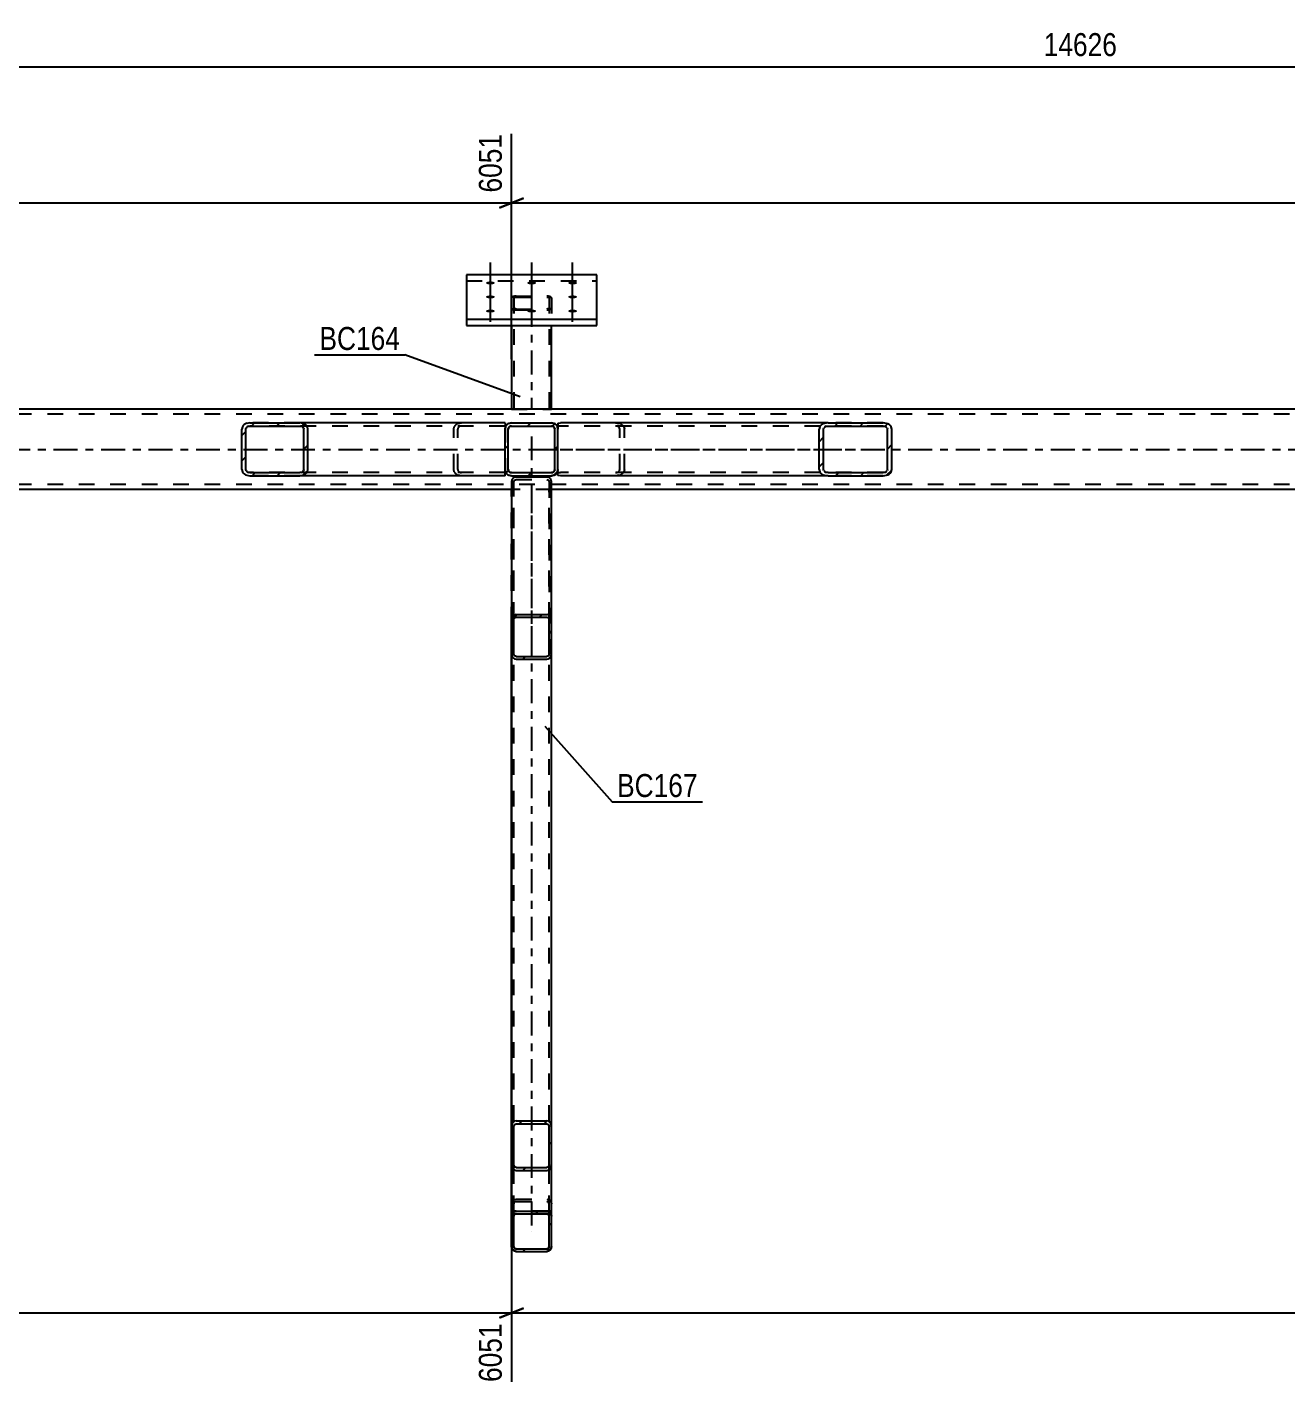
# Model space of a CAD drawing. Header units: millimetres. Extents: x -118 to 1071, y -539 to 302.
# Drawn here: x 174.2 to 331.2, y -389.5 to -219.9 of the extents above; entities that cross this region are included whole.
import ezdxf

# ---------------------------------------------------------------- set-up
doc = ezdxf.new("R2010")
doc.units = ezdxf.units.MM
doc.linetypes.add('DXK_LINE_DOT2', pattern=[3.9198, 1.9599, -1.9599])
doc.linetypes.add('DXK_LINE_DOT3', pattern=[5.9187, 2.979, -0.9799, 0.9799, -0.9799])
doc.styles.add('Arial Narrow', font='ARIALN.TTF', dxfattribs={"height": 0.2})

# ---------------------------------------------------------------- blocks, each defined once
blk = doc.blocks.new('Bolt-761550375-6891 - 6870')
at = {"linetype": 'Continuous'}
for points in [[(231.89, -252.02), (231.77, -252.02), (231.66, -252.01), (231.56, -251.99), (231.48, -251.96), (231.41, -251.93), (231.36, -251.89), (231.34, -251.85), (231.34, -251.81), (231.36, -251.78), (231.41, -251.74), (231.48, -251.71), (231.56, -251.68), (231.66, -251.66), (231.77, -251.65), (231.89, -251.65), (232, -251.65), (232.11, -251.66), (232.21, -251.68), (232.3, -251.71), (232.36, -251.74), (232.41, -251.78), (232.43, -251.81), (232.43, -251.85), (232.41, -251.89), (232.36, -251.93), (232.3, -251.96), (232.21, -251.99), (232.11, -252.01), (232, -252.02)], [(237.04, -252.02), (236.92, -252.02), (236.81, -252.01), (236.71, -251.99), (236.63, -251.96), (236.56, -251.93), (236.51, -251.89), (236.49, -251.85), (236.49, -251.81), (236.51, -251.78), (236.56, -251.74), (236.63, -251.71), (236.71, -251.68), (236.81, -251.66), (236.92, -251.65), (237.04, -251.65), (237.15, -251.65), (237.26, -251.66), (237.36, -251.68), (237.45, -251.71), (237.51, -251.74), (237.56, -251.78), (237.58, -251.81), (237.58, -251.85), (237.56, -251.89), (237.51, -251.93), (237.45, -251.96), (237.36, -251.99), (237.26, -252.01), (237.15, -252.02)], [(242.14, -252.02), (242.02, -252.02), (241.91, -252.01), (241.81, -251.99), (241.73, -251.96), (241.66, -251.93), (241.61, -251.89), (241.59, -251.85), (241.59, -251.81), (241.61, -251.78), (241.66, -251.74), (241.73, -251.71), (241.81, -251.68), (241.91, -251.66), (242.02, -251.65), (242.14, -251.65), (242.25, -251.65), (242.36, -251.66), (242.46, -251.68), (242.55, -251.71), (242.61, -251.74), (242.66, -251.78), (242.68, -251.81), (242.68, -251.85), (242.66, -251.89), (242.61, -251.93), (242.55, -251.96), (242.46, -251.99), (242.36, -252.01), (242.25, -252.02)], [(231.89, -253.77), (231.77, -253.76), (231.66, -253.75), (231.56, -253.73), (231.48, -253.7), (231.41, -253.67), (231.36, -253.64), (231.34, -253.6), (231.34, -253.56), (231.36, -253.52), (231.41, -253.48), (231.48, -253.45), (231.56, -253.43), (231.66, -253.41), (231.77, -253.39), (231.89, -253.39), (232, -253.39), (232.11, -253.41), (232.21, -253.43), (232.3, -253.45), (232.36, -253.48), (232.41, -253.52), (232.43, -253.56), (232.43, -253.6), (232.41, -253.64), (232.36, -253.67), (232.3, -253.7), (232.21, -253.73), (232.11, -253.75), (232, -253.76)], [(242.14, -253.77), (242.02, -253.76), (241.91, -253.75), (241.81, -253.73), (241.73, -253.7), (241.66, -253.67), (241.61, -253.64), (241.59, -253.6), (241.59, -253.56), (241.61, -253.52), (241.66, -253.48), (241.73, -253.45), (241.81, -253.43), (241.91, -253.41), (242.02, -253.39), (242.14, -253.39), (242.25, -253.39), (242.36, -253.41), (242.46, -253.43), (242.55, -253.45), (242.61, -253.48), (242.66, -253.52), (242.68, -253.56), (242.68, -253.6), (242.66, -253.64), (242.61, -253.67), (242.55, -253.7), (242.46, -253.73), (242.36, -253.75), (242.25, -253.76)], [(231.89, -255.53), (231.77, -255.52), (231.66, -255.51), (231.56, -255.49), (231.48, -255.47), (231.41, -255.43), (231.36, -255.4), (231.34, -255.36), (231.34, -255.32), (231.36, -255.28), (231.41, -255.25), (231.48, -255.21), (231.56, -255.19), (231.66, -255.17), (231.77, -255.16), (231.89, -255.15), (232, -255.16), (232.11, -255.17), (232.21, -255.19), (232.3, -255.21), (232.36, -255.25), (232.41, -255.28), (232.43, -255.32), (232.43, -255.36), (232.41, -255.4), (232.36, -255.43), (232.3, -255.47), (232.21, -255.49), (232.11, -255.51), (232, -255.52)], [(237.04, -255.53), (236.92, -255.52), (236.81, -255.51), (236.71, -255.49), (236.63, -255.47), (236.56, -255.43), (236.51, -255.4), (236.49, -255.36), (236.49, -255.32), (236.51, -255.28), (236.56, -255.25), (236.63, -255.21), (236.71, -255.19), (236.81, -255.17), (236.92, -255.16), (237.04, -255.15), (237.15, -255.16), (237.26, -255.17), (237.36, -255.19), (237.45, -255.21), (237.51, -255.25), (237.56, -255.28), (237.58, -255.32), (237.58, -255.36), (237.56, -255.4), (237.51, -255.43), (237.45, -255.47), (237.36, -255.49), (237.26, -255.51), (237.15, -255.52)], [(242.14, -255.53), (242.02, -255.52), (241.91, -255.51), (241.81, -255.49), (241.73, -255.47), (241.66, -255.43), (241.61, -255.4), (241.59, -255.36), (241.59, -255.32), (241.61, -255.28), (241.66, -255.25), (241.73, -255.21), (241.81, -255.19), (241.91, -255.17), (242.02, -255.16), (242.14, -255.15), (242.25, -255.16), (242.36, -255.17), (242.46, -255.19), (242.55, -255.21), (242.61, -255.25), (242.66, -255.28), (242.68, -255.32), (242.68, -255.36), (242.66, -255.4), (242.61, -255.43), (242.55, -255.47), (242.46, -255.49), (242.36, -255.51), (242.25, -255.52)]]:
    blk.add_hatch(color=1, dxfattribs=at).paths.add_polyline_path(points)
at = {"color": 1, "linetype": 'Continuous'}
for p, q in [((231.89, -253.2), (231.89, -249.3)), ((237.04, -253.2), (237.04, -249.3)), ((242.14, -253.2), (242.14, -249.3)), ((231.89, -254.94), (231.89, -251.04)), ((242.14, -254.94), (242.14, -251.04)), ((231.89, -256.7), (231.89, -252.8)), ((237.04, -256.7), (237.04, -252.8)), ((242.14, -256.7), (242.14, -252.8))]:
    blk.add_line(p, q, dxfattribs=at)
blk = doc.blocks.new('Part-761550375-7028 - 6870')
at = {"color": 7, "linetype": 'DXK_LINE_DOT2'}
for p, q in [((234.56, -253.61), (234.51, -253.69)), ((234.51, -253.69), (234.51, -257.12)), ((234.69, -253.54), (234.56, -253.61)), ((234.88, -253.5), (234.69, -253.54)), ((234.81, -253.69), (234.83, -253.65)), ((234.81, -253.69), (234.81, -267.58)), ((234.83, -253.65), (234.9, -253.62)), ((235.11, -253.48), (234.88, -253.5)), ((234.9, -253.62), (235, -253.59)), ((235, -253.59), (235.11, -253.59)), ((235.11, -253.48), (238.91, -253.48)), ((235.11, -253.59), (238.91, -253.59)), ((239.14, -253.5), (238.91, -253.48)), ((238.91, -253.59), (239.03, -253.59)), ((239.03, -253.59), (239.12, -253.62)), ((239.12, -253.62), (239.19, -253.65)), ((239.34, -253.54), (239.14, -253.5)), ((239.19, -253.65), (239.21, -253.69)), ((239.21, -253.69), (239.21, -267.58)), ((239.47, -253.61), (239.34, -253.54)), ((239.51, -253.69), (239.47, -253.61)), ((239.51, -253.69), (239.51, -257.12)), ((234.51, -254.99), (234.56, -255.07)), ((234.56, -255.07), (234.69, -255.13)), ((234.69, -255.13), (234.88, -255.18)), ((234.83, -255.03), (234.81, -254.99)), ((234.9, -255.06), (234.83, -255.03)), ((234.88, -255.18), (235.11, -255.19)), ((235, -255.08), (234.9, -255.06)), ((235.11, -255.09), (235, -255.08)), ((235.11, -255.09), (238.91, -255.09)), ((235.11, -255.19), (238.91, -255.19)), ((239.03, -255.08), (238.91, -255.09)), ((238.91, -255.19), (239.14, -255.18)), ((239.12, -255.06), (239.03, -255.08)), ((239.19, -255.03), (239.12, -255.06)), ((239.14, -255.18), (239.34, -255.13)), ((239.21, -254.99), (239.19, -255.03)), ((239.34, -255.13), (239.47, -255.07)), ((239.47, -255.07), (239.51, -254.99)), ((234.51, -267.58), (239.51, -267.58))]:
    blk.add_line(p, q, dxfattribs=at)
at = {"color": 7, "linetype": 'DXK_LINE_DOT3'}
blk.add_line((237.01, -254.34), (237.01, -267.58), dxfattribs=at)
at = {"color": 2, "linetype": 'Continuous'}
for p, q in [((234.51, -257.12), (234.51, -267.58)), ((239.51, -267.58), (239.51, -257.12))]:
    blk.add_line(p, q, dxfattribs=at)
blk = doc.blocks.new('Part-761550375-6952 - 6870')
at = {"linetype": 'Continuous'}
h = blk.add_hatch(dxfattribs=at)
h.set_pattern_fill('', scale=0.7, style=0, pattern_type=0)
h.set_pattern_definition([(45, (281.25, -275.8177), (-1.57154, 1.57154), [])])
h.paths.add_polyline_path([(280.83, -275.88), (281.25, -275.82), (281.61, -275.64), (281.84, -275.38), (281.93, -275.08), (281.93, -270.08), (281.84, -269.77), (281.61, -269.51), (281.25, -269.34), (280.83, -269.28), (273.97, -269.28), (273.55, -269.34), (273.19, -269.51), (272.95, -269.77), (272.87, -270.08), (272.87, -275.08), (272.95, -275.38), (273.19, -275.64), (273.55, -275.82), (273.97, -275.88)])
h.paths.add_polyline_path([(273.76, -275.45), (273.58, -275.36), (273.46, -275.23), (273.42, -275.08), (273.42, -270.08), (273.46, -269.93), (273.58, -269.8), (273.76, -269.71), (273.97, -269.68), (280.83, -269.68), (281.04, -269.71), (281.22, -269.8), (281.34, -269.93), (281.38, -270.08), (281.38, -275.08), (281.34, -275.23), (281.22, -275.36), (281.04, -275.45), (280.83, -275.48), (273.97, -275.48)])
at = {"color": 2, "linetype": 'Continuous'}
for p, q in [((240.31, -269.33), (240.63, -269.28)), ((240.31, -269.33), (240.31, -270.08)), ((273.97, -269.28), (240.63, -269.28)), ((273.97, -269.28), (273.55, -269.34)), ((273.97, -269.28), (280.83, -269.28)), ((281.25, -269.34), (280.83, -269.28)), ((272.95, -269.77), (272.87, -270.08)), ((272.87, -275.08), (272.87, -270.08)), ((273.42, -270.08), (273.46, -269.93)), ((273.42, -275.08), (273.42, -270.08)), ((273.76, -269.71), (273.97, -269.68)), ((273.97, -269.68), (280.83, -269.68)), ((280.83, -269.68), (281.04, -269.71)), ((281.34, -269.93), (281.38, -270.08)), ((281.38, -275.08), (281.38, -270.08)), ((281.93, -270.08), (281.84, -269.77)), ((281.93, -275.08), (281.93, -270.08)), ((240.31, -275.82), (240.31, -275.08)), ((240.31, -275.83), (240.31, -275.82)), ((240.63, -275.88), (240.31, -275.83)), ((273.97, -275.88), (240.63, -275.88)), ((272.87, -275.08), (272.95, -275.38)), ((273.46, -275.23), (273.42, -275.08)), ((273.55, -275.82), (273.97, -275.88)), ((273.97, -275.48), (273.76, -275.45)), ((273.97, -275.48), (280.83, -275.48)), ((273.97, -275.88), (280.83, -275.88)), ((281.04, -275.45), (280.83, -275.48)), ((280.83, -275.88), (281.25, -275.82)), ((281.38, -275.08), (281.34, -275.23)), ((281.84, -275.38), (281.93, -275.08))]:
    blk.add_line(p, q, dxfattribs=at)
at = {"color": 7, "linetype": 'DXK_LINE_DOT2'}
for p, q in [((240.31, -269.33), (240.31, -269.76)), ((247.49, -269.28), (247.91, -269.34)), ((280.83, -269.28), (273.97, -269.28)), ((240.42, -269.71), (240.31, -269.76)), ((240.31, -275.64), (240.31, -270.08)), ((240.63, -269.68), (240.42, -269.71)), ((280.83, -269.68), (240.63, -269.68)), ((247.7, -269.71), (247.49, -269.68)), ((248.04, -270.08), (248, -269.93)), ((248.04, -275.08), (248.04, -270.08)), ((248.5, -269.77), (248.59, -270.08)), ((248.59, -275.08), (248.59, -270.08)), ((240.31, -275.39), (240.42, -275.45)), ((240.42, -275.45), (240.63, -275.48)), ((280.83, -275.48), (240.63, -275.48)), ((247.49, -275.48), (247.7, -275.45)), ((247.91, -275.82), (247.49, -275.88)), ((248, -275.23), (248.04, -275.08)), ((248.59, -275.08), (248.5, -275.38)), ((280.83, -275.88), (273.97, -275.88))]:
    blk.add_line(p, q, dxfattribs=at)
at = {"color": 7, "linetype": 'DXK_LINE_DOT3'}
blk.add_line((237.21, -272.58), (277.4, -272.58), dxfattribs=at)
at = {"color": 7, "linetype": 'DXK_LINE_DOT2'}
for centre, radius, start, end in [((247.66, -270.31), 1, 32.4104, 75.4453), ((247.57, -270.19), 0.501, 32.4104, 75.4453), ((247.57, -274.96), 0.501, 284.5547, 327.5896), ((247.66, -274.85), 1, 284.5547, 327.5896)]:
    blk.add_arc(centre, radius, start, end, dxfattribs=at)
at = {"color": 2, "linetype": 'Continuous'}
for centre, radius, start, end in [((273.8, -270.31), 1, 104.5547, 147.5896), ((281, -270.31), 1, 32.4104, 75.4453), ((273.88, -270.19), 0.501, 104.5547, 147.5896), ((280.91, -270.19), 0.501, 32.4104, 75.4453), ((273.8, -274.85), 1, 212.4104, 255.4453), ((273.88, -274.96), 0.501, 212.4104, 255.4453), ((280.91, -274.96), 0.501, 284.5547, 327.5896), ((281, -274.85), 1, 284.5547, 327.5896)]:
    blk.add_arc(centre, radius, start, end, dxfattribs=at)
blk = doc.blocks.new('Part-761550375-6976 - 6870')
at = {"color": 7, "linetype": 'DXK_LINE_DOT2'}
for p, q in [((239.51, -277.58), (234.51, -277.58)), ((234.51, -298.08), (234.51, -277.58)), ((234.81, -371.98), (234.81, -277.58)), ((239.21, -371.98), (239.21, -277.58)), ((239.51, -298.08), (239.51, -277.58)), ((234.51, -367.58), (234.51, -357.05)), ((239.51, -367.58), (239.51, -357.05)), ((234.69, -367.75), (234.56, -367.95)), ((234.88, -367.62), (234.69, -367.75)), ((235.11, -367.58), (234.88, -367.62)), ((235.11, -367.58), (238.91, -367.58)), ((239.14, -367.62), (238.91, -367.58)), ((239.34, -367.75), (239.14, -367.62)), ((239.47, -367.95), (239.34, -367.75)), ((234.56, -367.95), (234.51, -368.18)), ((234.51, -371.98), (234.51, -368.18)), ((234.81, -368.18), (234.83, -368.06)), ((234.83, -368.06), (234.9, -367.97)), ((234.9, -367.97), (235, -367.9)), ((235, -367.9), (235.11, -367.88)), ((235.11, -367.88), (238.91, -367.88)), ((238.91, -367.88), (239.03, -367.9)), ((239.03, -367.9), (239.12, -367.97)), ((239.12, -367.97), (239.19, -368.06)), ((239.19, -368.06), (239.21, -368.18)), ((239.51, -368.18), (239.47, -367.95)), ((239.51, -371.98), (239.51, -368.18)), ((234.51, -371.98), (234.56, -372.21)), ((234.56, -372.21), (234.69, -372.4)), ((234.69, -372.4), (234.88, -372.53)), ((234.83, -372.09), (234.81, -371.98)), ((234.9, -372.19), (234.83, -372.09)), ((234.88, -372.53), (235.11, -372.58)), ((235, -372.26), (234.9, -372.19)), ((235.11, -372.28), (235, -372.26)), ((235.11, -372.28), (238.91, -372.28)), ((235.11, -372.58), (238.91, -372.58)), ((239.03, -372.26), (238.91, -372.28)), ((238.91, -372.58), (239.14, -372.53)), ((239.12, -372.19), (239.03, -372.26)), ((239.19, -372.09), (239.12, -372.19)), ((239.14, -372.53), (239.34, -372.4)), ((239.21, -371.98), (239.19, -372.09)), ((239.34, -372.4), (239.47, -372.21)), ((239.47, -372.21), (239.51, -371.98))]:
    blk.add_line(p, q, dxfattribs=at)
at = {"color": 7, "linetype": 'DXK_LINE_DOT3'}
blk.add_line((237.01, -277.58), (237.01, -370.08), dxfattribs=at)
at = {"color": 2, "linetype": 'Continuous'}
for p, q in [((234.51, -357.05), (234.51, -298.08)), ((239.51, -357.05), (239.51, -298.08)), ((234.51, -368.18), (234.51, -367.58)), ((239.51, -368.18), (239.51, -367.58))]:
    blk.add_line(p, q, dxfattribs=at)
blk = doc.blocks.new('Part-761550375-6979 - 6870')
at = {"linetype": 'Continuous'}
h = blk.add_hatch(dxfattribs=at)
h.set_pattern_fill('', scale=0.7, style=0, pattern_type=0)
h.set_pattern_definition([(45, (208.526, -275.8177), (-1.57154, 1.57154), [])])
h.paths.add_polyline_path([(208.14, -275.88), (208.53, -275.82), (208.85, -275.64), (209.07, -275.38), (209.14, -275.08), (209.14, -270.08), (209.07, -269.77), (208.85, -269.51), (208.53, -269.34), (208.14, -269.28), (201.91, -269.28), (201.53, -269.34), (201.21, -269.51), (200.99, -269.77), (200.91, -270.08), (200.91, -275.08), (200.99, -275.38), (201.21, -275.64), (201.53, -275.82), (201.91, -275.88)])
h.paths.add_polyline_path([(201.72, -275.45), (201.56, -275.36), (201.45, -275.23), (201.41, -275.08), (201.41, -270.08), (201.45, -269.93), (201.56, -269.8), (201.72, -269.71), (201.91, -269.68), (208.14, -269.68), (208.34, -269.71), (208.5, -269.8), (208.61, -269.93), (208.64, -270.08), (208.64, -275.08), (208.61, -275.23), (208.5, -275.36), (208.34, -275.45), (208.14, -275.48), (201.91, -275.48)])
at = {"color": 2, "linetype": 'Continuous'}
for p, q in [((201.91, -269.28), (201.53, -269.34)), ((201.91, -269.28), (208.14, -269.28)), ((233.71, -269.28), (208.14, -269.28)), ((208.53, -269.34), (208.14, -269.28)), ((233.71, -269.28), (233.71, -269.51)), ((233.71, -269.51), (233.71, -270.08)), ((200.99, -269.77), (200.91, -270.08)), ((200.91, -275.08), (200.91, -270.08)), ((201.41, -270.08), (201.45, -269.93)), ((201.41, -275.08), (201.41, -270.08)), ((201.72, -269.71), (201.91, -269.68)), ((201.91, -269.68), (208.14, -269.68)), ((208.14, -269.68), (208.34, -269.71)), ((208.61, -269.93), (208.64, -270.08)), ((208.64, -275.08), (208.64, -270.08)), ((209.14, -270.08), (209.07, -269.77)), ((209.14, -275.08), (209.14, -270.08)), ((200.91, -275.08), (200.99, -275.38)), ((201.45, -275.23), (201.41, -275.08)), ((201.53, -275.82), (201.91, -275.88)), ((201.91, -275.48), (201.72, -275.45)), ((201.91, -275.48), (208.14, -275.48)), ((201.91, -275.88), (208.14, -275.88)), ((208.34, -275.45), (208.14, -275.48)), ((208.14, -275.88), (208.53, -275.82)), ((233.71, -275.88), (208.14, -275.88)), ((208.64, -275.08), (208.61, -275.23)), ((209.07, -275.38), (209.14, -275.08)), ((233.71, -275.88), (233.71, -275.08))]:
    blk.add_line(p, q, dxfattribs=at)
at = {"color": 7, "linetype": 'DXK_LINE_DOT2'}
for p, q in [((208.14, -269.28), (201.91, -269.28)), ((227.92, -269.34), (228.3, -269.28)), ((233.71, -269.34), (233.71, -269.68)), ((233.71, -269.68), (201.91, -269.68)), ((227.31, -270.08), (227.38, -269.77)), ((227.31, -275.08), (227.31, -270.08)), ((227.84, -269.93), (227.81, -270.08)), ((227.81, -275.08), (227.81, -270.08)), ((228.3, -269.68), (228.11, -269.71)), ((233.71, -269.77), (233.71, -275.08)), ((233.71, -275.48), (201.91, -275.48)), ((208.14, -275.88), (201.91, -275.88)), ((227.38, -275.38), (227.31, -275.08)), ((227.81, -275.08), (227.84, -275.23)), ((228.3, -275.88), (227.92, -275.82)), ((228.11, -275.45), (228.3, -275.48))]:
    blk.add_line(p, q, dxfattribs=at)
at = {"color": 2, "linetype": 'Continuous'}
for centre, radius, start, end in [((201.79, -270.22), 0.923, 106.7178, 150.749), ((208.26, -270.22), 0.923, 29.251, 73.2822), ((201.85, -270.15), 0.461, 106.7178, 150.749), ((208.2, -270.15), 0.461, 29.251, 73.2822), ((201.79, -274.93), 0.923, 209.251, 253.2822), ((201.85, -275.01), 0.461, 209.251, 253.2822), ((208.2, -275.01), 0.461, 286.7178, 330.749), ((208.26, -274.93), 0.923, 286.7178, 330.749)]:
    blk.add_arc(centre, radius, start, end, dxfattribs=at)
at = {"color": 7, "linetype": 'DXK_LINE_DOT2'}
for centre, radius, start, end in [((228.19, -270.22), 0.923, 106.7178, 150.749), ((228.25, -270.15), 0.461, 106.7178, 150.749), ((228.19, -274.93), 0.923, 209.251, 253.2822), ((228.25, -275.01), 0.461, 209.251, 253.2822)]:
    blk.add_arc(centre, radius, start, end, dxfattribs=at)
blk = doc.blocks.new('Part-761550375-6924 - 6870')
at = {"color": 2, "linetype": 'Continuous'}
for p, q in [((654.76, -267.58), (-23.79, -267.58)), ((234.51, -277.58), (61.38, -277.58)), ((534.51, -277.58), (239.51, -277.58))]:
    blk.add_line(p, q, dxfattribs=at)
at = {"color": 7, "linetype": 'DXK_LINE_DOT2'}
for p, q in [((660.76, -268.18), (-23.79, -268.18)), ((660.76, -276.98), (-23.79, -276.98)), ((239.51, -277.58), (234.51, -277.58))]:
    blk.add_line(p, q, dxfattribs=at)
at = {"color": 7, "linetype": 'DXK_LINE_DOT3'}
blk.add_line((-23.79, -272.58), (660.76, -272.58), dxfattribs=at)
blk = doc.blocks.new('Part-761550375-6948 - 6870')
at = {"color": 2, "linetype": 'Continuous'}
for p, q in [((245.14, -250.81), (228.89, -250.81)), ((228.89, -250.81), (228.89, -257.12)), ((245.14, -257.12), (245.14, -250.81)), ((228.89, -256.37), (245.14, -256.37)), ((228.89, -257.12), (245.14, -257.12))]:
    blk.add_line(p, q, dxfattribs=at)
at = {"color": 7, "linetype": 'DXK_LINE_DOT2'}
blk.add_line((228.89, -251.56), (245.14, -251.56), dxfattribs=at)
blk = doc.blocks.new('Part-761550375-6961 - 6870')
at = {"linetype": 'Continuous'}
h = blk.add_hatch(dxfattribs=at)
h.set_pattern_fill('', scale=0.7, style=0, pattern_type=0)
h.set_pattern_definition([(45, (239.8112, -275.8177), (-1.57154, 1.57154), [])])
h.paths.add_polyline_path([(239.51, -275.88), (239.81, -275.82), (240.07, -275.64), (240.24, -275.38), (240.31, -275.08), (240.31, -270.08), (240.24, -269.77), (240.07, -269.51), (239.81, -269.34), (239.51, -269.28), (234.51, -269.28), (234.2, -269.34), (233.94, -269.51), (233.77, -269.77), (233.71, -270.08), (233.71, -275.08), (233.77, -275.38), (233.94, -275.64), (234.2, -275.82), (234.51, -275.88)])
h.paths.add_polyline_path([(234.35, -275.45), (234.22, -275.36), (234.14, -275.23), (234.11, -275.08), (234.11, -270.08), (234.14, -269.93), (234.22, -269.8), (234.35, -269.71), (234.51, -269.68), (239.51, -269.68), (239.66, -269.71), (239.79, -269.8), (239.87, -269.93), (239.91, -270.08), (239.91, -275.08), (239.87, -275.23), (239.79, -275.36), (239.66, -275.45), (239.51, -275.48), (234.51, -275.48)])
at = {"color": 7, "linetype": 'DXK_LINE_DOT2'}
for p, q in [((234.2, -269.34), (234.51, -269.28)), ((234.51, -269.28), (239.51, -269.28)), ((239.51, -269.28), (239.81, -269.34)), ((233.71, -270.08), (233.77, -269.77)), ((233.71, -275.08), (233.71, -270.08)), ((234.14, -269.93), (234.11, -270.08)), ((234.11, -275.08), (234.11, -270.08)), ((234.51, -269.68), (234.35, -269.71)), ((234.51, -269.68), (239.51, -269.68)), ((239.66, -269.71), (239.51, -269.68)), ((239.91, -270.08), (239.87, -269.93)), ((239.91, -275.08), (239.91, -270.08)), ((240.24, -269.77), (240.31, -270.08)), ((240.31, -275.08), (240.31, -270.08)), ((233.77, -275.38), (233.71, -275.08)), ((234.11, -275.08), (234.14, -275.23)), ((234.51, -275.88), (234.2, -275.82)), ((234.35, -275.45), (234.51, -275.48)), ((234.51, -275.48), (239.51, -275.48)), ((234.51, -275.88), (239.51, -275.88)), ((239.51, -275.48), (239.66, -275.45)), ((239.81, -275.82), (239.51, -275.88)), ((239.87, -275.23), (239.91, -275.08)), ((240.31, -275.08), (240.24, -275.38))]:
    blk.add_line(p, q, dxfattribs=at)
at = {"color": 2, "linetype": 'Continuous'}
for p, q in [((234.51, -269.28), (234.2, -269.34)), ((234.51, -269.28), (239.51, -269.28)), ((239.81, -269.34), (239.51, -269.28)), ((233.77, -269.77), (233.71, -270.08)), ((233.71, -275.08), (233.71, -270.08)), ((234.11, -270.08), (234.14, -269.93)), ((234.11, -275.08), (234.11, -270.08)), ((234.35, -269.71), (234.51, -269.68)), ((234.51, -269.68), (239.51, -269.68)), ((239.51, -269.68), (239.66, -269.71)), ((239.87, -269.93), (239.91, -270.08)), ((239.91, -275.08), (239.91, -270.08)), ((240.31, -270.08), (240.24, -269.77)), ((240.31, -275.08), (240.31, -270.08)), ((233.71, -275.08), (233.77, -275.38)), ((234.14, -275.23), (234.11, -275.08)), ((234.2, -275.82), (234.51, -275.88)), ((234.51, -275.48), (234.35, -275.45)), ((234.51, -275.48), (239.51, -275.48)), ((234.51, -275.88), (239.51, -275.88)), ((239.66, -275.45), (239.51, -275.48)), ((239.51, -275.88), (239.81, -275.82)), ((239.91, -275.08), (239.87, -275.23)), ((240.24, -275.38), (240.31, -275.08))]:
    blk.add_line(p, q, dxfattribs=at)
at = {"color": 7, "linetype": 'DXK_LINE_DOT2'}
for centre, radius, start, end in [((234.51, -270.08), 0.8, 112.5, 157.5), ((239.51, -270.08), 0.8, 22.5, 67.5), ((234.51, -270.08), 0.4, 112.5, 157.5), ((239.51, -270.08), 0.4, 22.5, 67.5), ((234.51, -275.08), 0.8, 202.5, 247.5), ((234.51, -275.08), 0.4, 202.5, 247.5), ((239.51, -275.08), 0.4, 292.5, 337.5), ((239.51, -275.08), 0.8, 292.5, 337.5)]:
    blk.add_arc(centre, radius, start, end, dxfattribs=at)
at = {"color": 2, "linetype": 'Continuous'}
for centre, radius, start, end in [((234.51, -270.08), 0.8, 112.5, 157.5), ((239.51, -270.08), 0.8, 22.5, 67.5), ((234.51, -270.08), 0.4, 112.5, 157.5), ((239.51, -270.08), 0.4, 22.5, 67.5), ((234.51, -275.08), 0.8, 202.5, 247.5), ((234.51, -275.08), 0.4, 202.5, 247.5), ((239.51, -275.08), 0.4, 292.5, 337.5), ((239.51, -275.08), 0.8, 292.5, 337.5)]:
    blk.add_arc(centre, radius, start, end, dxfattribs=at)
blk = doc.blocks.new('Part-761550375-7059 - 6870')
at = {"linetype": 'Continuous'}
h = blk.add_hatch(dxfattribs=at)
h.set_pattern_fill('', scale=0.7, style=0, pattern_type=0)
h.set_pattern_definition([(45, (239.1412, -372.5326), (-1.57154, 1.57154), [])])
h.paths.add_polyline_path([(238.91, -372.58), (239.14, -372.53), (239.34, -372.4), (239.47, -372.21), (239.51, -371.98), (239.51, -368.18), (239.47, -367.95), (239.34, -367.75), (239.14, -367.62), (238.91, -367.58), (235.11, -367.58), (234.88, -367.62), (234.69, -367.75), (234.56, -367.95), (234.51, -368.18), (234.51, -371.98), (234.56, -372.21), (234.69, -372.4), (234.88, -372.53), (235.11, -372.58)])
h.paths.add_polyline_path([(235, -372.26), (234.9, -372.19), (234.83, -372.09), (234.81, -371.98), (234.81, -368.18), (234.83, -368.06), (234.9, -367.97), (235, -367.9), (235.11, -367.88), (238.91, -367.88), (239.03, -367.9), (239.12, -367.97), (239.19, -368.06), (239.21, -368.18), (239.21, -371.98), (239.19, -372.09), (239.12, -372.19), (239.03, -372.26), (238.91, -372.28), (235.11, -372.28)])
at = {"color": 7, "linetype": 'DXK_LINE_DOT2'}
for p, q in [((234.56, -367.95), (234.69, -367.75)), ((234.69, -367.75), (234.88, -367.62)), ((234.88, -367.62), (235.11, -367.58)), ((235.11, -367.58), (238.91, -367.58)), ((238.91, -367.58), (239.14, -367.62)), ((239.14, -367.62), (239.34, -367.75)), ((239.34, -367.75), (239.47, -367.95)), ((234.51, -368.18), (234.56, -367.95)), ((234.51, -371.98), (234.51, -368.18)), ((234.83, -368.06), (234.81, -368.18)), ((234.81, -371.98), (234.81, -368.18)), ((234.9, -367.97), (234.83, -368.06)), ((235, -367.9), (234.9, -367.97)), ((235.11, -367.88), (235, -367.9)), ((238.91, -367.88), (235.11, -367.88)), ((239.03, -367.9), (238.91, -367.88)), ((239.12, -367.97), (239.03, -367.9)), ((239.19, -368.06), (239.12, -367.97)), ((239.21, -368.18), (239.19, -368.06)), ((239.21, -371.98), (239.21, -368.18)), ((239.47, -367.95), (239.51, -368.18)), ((239.51, -371.98), (239.51, -368.18)), ((234.56, -372.21), (234.51, -371.98)), ((234.69, -372.4), (234.56, -372.21)), ((234.88, -372.53), (234.69, -372.4)), ((234.81, -371.98), (234.83, -372.09)), ((234.83, -372.09), (234.9, -372.19)), ((235.11, -372.58), (234.88, -372.53)), ((234.9, -372.19), (235, -372.26)), ((235, -372.26), (235.11, -372.28)), ((235.11, -372.28), (238.91, -372.28)), ((235.11, -372.58), (238.91, -372.58)), ((238.91, -372.28), (239.03, -372.26)), ((239.14, -372.53), (238.91, -372.58)), ((239.03, -372.26), (239.12, -372.19)), ((239.12, -372.19), (239.19, -372.09)), ((239.34, -372.4), (239.14, -372.53)), ((239.19, -372.09), (239.21, -371.98)), ((239.47, -372.21), (239.34, -372.4)), ((239.51, -371.98), (239.47, -372.21))]:
    blk.add_line(p, q, dxfattribs=at)
at = {"color": 2, "linetype": 'Continuous'}
for p, q in [((235.11, -367.58), (234.88, -367.62)), ((235.11, -367.58), (238.91, -367.58)), ((239.14, -367.62), (238.91, -367.58)), ((234.56, -367.95), (234.51, -368.18)), ((234.51, -371.98), (234.51, -368.18)), ((234.81, -368.18), (234.83, -368.06)), ((234.81, -371.98), (234.81, -368.18)), ((234.83, -368.06), (234.9, -367.97)), ((234.9, -367.97), (235, -367.9)), ((235, -367.9), (235.11, -367.88)), ((235.11, -367.88), (238.91, -367.88)), ((238.91, -367.88), (239.03, -367.9)), ((239.03, -367.9), (239.12, -367.97)), ((239.12, -367.97), (239.19, -368.06)), ((239.19, -368.06), (239.21, -368.18)), ((239.21, -371.98), (239.21, -368.18)), ((239.51, -368.18), (239.47, -367.95)), ((239.51, -371.98), (239.51, -368.18)), ((234.51, -371.98), (234.56, -372.21)), ((234.83, -372.09), (234.81, -371.98)), ((234.9, -372.19), (234.83, -372.09)), ((234.88, -372.53), (235.11, -372.58)), ((235, -372.26), (234.9, -372.19)), ((235.11, -372.28), (235, -372.26)), ((235.11, -372.28), (238.91, -372.28)), ((235.11, -372.58), (238.91, -372.58)), ((239.03, -372.26), (238.91, -372.28)), ((238.91, -372.58), (239.14, -372.53)), ((239.12, -372.19), (239.03, -372.26)), ((239.19, -372.09), (239.12, -372.19)), ((239.21, -371.98), (239.19, -372.09)), ((239.47, -372.21), (239.51, -371.98))]:
    blk.add_line(p, q, dxfattribs=at)
at = {"color": 7, "linetype": 'DXK_LINE_DOT3'}
blk.add_line((237.01, -370.08), (237.01, -370.08), dxfattribs=at)
at = {"color": 2, "linetype": 'Continuous'}
for centre, start, end in [((235.11, -368.18), 112.5, 157.5), ((238.91, -368.18), 22.5, 67.5), ((235.11, -371.98), 202.5, 247.5), ((238.91, -371.98), 292.5, 337.5)]:
    blk.add_arc(centre, 0.6, start, end, dxfattribs=at)
blk = doc.blocks.new('Part-761550375-7064 - 6870')
at = {"linetype": 'Continuous'}
h = blk.add_hatch(dxfattribs=at)
h.set_pattern_fill('', scale=0.7, style=0, pattern_type=0)
h.set_pattern_definition([(45, (239.1412, -362.4343), (-1.57154, 1.57154), [])])
h.paths.add_polyline_path([(238.91, -362.49), (239.14, -362.43), (239.34, -362.27), (239.47, -362.03), (239.51, -361.75), (239.51, -357.05), (239.47, -356.77), (239.34, -356.53), (239.14, -356.36), (238.91, -356.31), (235.11, -356.31), (234.88, -356.36), (234.69, -356.53), (234.56, -356.77), (234.51, -357.05), (234.51, -361.75), (234.56, -362.03), (234.69, -362.27), (234.88, -362.43), (235.11, -362.49)])
h.paths.add_polyline_path([(235, -362.09), (234.9, -362.01), (234.83, -361.89), (234.81, -361.75), (234.81, -357.05), (234.83, -356.91), (234.9, -356.79), (235, -356.71), (235.11, -356.68), (238.91, -356.68), (239.03, -356.71), (239.12, -356.79), (239.19, -356.91), (239.21, -357.05), (239.21, -361.75), (239.19, -361.89), (239.12, -362.01), (239.03, -362.09), (238.91, -362.12), (235.11, -362.12)])
at = {"color": 2, "linetype": 'Continuous'}
for p, q in [((234.56, -356.77), (234.51, -357.05)), ((234.51, -361.75), (234.51, -357.05)), ((234.81, -357.05), (234.83, -356.91)), ((234.81, -361.75), (234.81, -357.05)), ((234.83, -356.91), (234.9, -356.79)), ((235.11, -356.31), (234.88, -356.36)), ((234.9, -356.79), (235, -356.71)), ((235, -356.71), (235.11, -356.68)), ((235.11, -356.31), (238.91, -356.31)), ((235.11, -356.68), (238.91, -356.68)), ((239.14, -356.36), (238.91, -356.31)), ((238.91, -356.68), (239.03, -356.71)), ((239.03, -356.71), (239.12, -356.79)), ((239.12, -356.79), (239.19, -356.91)), ((239.19, -356.91), (239.21, -357.05)), ((239.21, -361.75), (239.21, -357.05)), ((239.51, -357.05), (239.47, -356.77)), ((239.51, -361.75), (239.51, -357.05)), ((234.51, -367.58), (234.51, -361.75)), ((234.51, -361.75), (234.56, -362.03)), ((234.83, -361.89), (234.81, -361.75)), ((234.9, -362.01), (234.83, -361.89)), ((234.88, -362.43), (235.11, -362.49)), ((235, -362.09), (234.9, -362.01)), ((235.11, -362.12), (235, -362.09)), ((235.11, -362.12), (238.91, -362.12)), ((235.11, -362.49), (238.91, -362.49)), ((239.03, -362.09), (238.91, -362.12)), ((238.91, -362.49), (239.14, -362.43)), ((239.12, -362.01), (239.03, -362.09)), ((239.19, -361.89), (239.12, -362.01)), ((239.21, -361.75), (239.19, -361.89)), ((239.47, -362.03), (239.51, -361.75)), ((239.51, -367.58), (239.51, -361.75)), ((235.11, -367.58), (234.51, -367.58)), ((239.47, -367.58), (238.91, -367.58)), ((239.51, -367.58), (239.47, -367.58))]:
    blk.add_line(p, q, dxfattribs=at)
at = {"color": 7, "linetype": 'DXK_LINE_DOT2'}
for p, q in [((234.51, -361.75), (234.51, -357.05)), ((234.81, -367.58), (234.81, -357.05)), ((239.21, -367.58), (239.21, -357.05)), ((239.51, -361.75), (239.51, -357.05)), ((234.69, -366.24), (234.88, -366.11)), ((234.88, -366.11), (235.11, -366.07)), ((235.11, -366.07), (238.91, -366.07)), ((238.91, -366.07), (239.14, -366.11)), ((239.14, -366.11), (239.34, -366.24)), ((234.51, -366.66), (234.56, -366.43)), ((234.51, -367.58), (234.56, -367.58)), ((234.56, -366.43), (234.69, -366.24)), ((234.83, -366.55), (234.81, -366.66)), ((234.9, -366.45), (234.83, -366.55)), ((235, -366.39), (234.9, -366.45)), ((235.11, -366.36), (235, -366.39)), ((235.11, -366.36), (238.91, -366.36)), ((238.91, -367.58), (235.11, -367.58)), ((239.03, -366.39), (238.91, -366.36)), ((239.12, -366.45), (239.03, -366.39)), ((239.19, -366.55), (239.12, -366.45)), ((239.21, -366.66), (239.19, -366.55)), ((239.34, -366.24), (239.47, -366.43)), ((239.47, -366.43), (239.51, -366.66))]:
    blk.add_line(p, q, dxfattribs=at)
at = {"color": 2, "linetype": 'Continuous'}
for centre, start, end in [((235.22, -356.97), 118.9883, 163.0887), ((238.81, -356.97), 16.9113, 61.0117), ((235.22, -361.83), 196.9113, 241.0117), ((238.81, -361.83), 298.9883, 343.0887)]:
    blk.add_arc(centre, 0.688, start, end, dxfattribs=at)
blk = doc.blocks.new('Part-761550375-7065 - 6870')
at = {"linetype": 'Continuous'}
h = blk.add_hatch(dxfattribs=at)
h.set_pattern_fill('', scale=0.7, style=0, pattern_type=0)
h.set_pattern_definition([(45, (239.1412, -298.6924), (-1.57154, 1.57154), [])])
h.paths.add_polyline_path([(238.91, -298.74), (239.14, -298.69), (239.34, -298.55), (239.47, -298.33), (239.51, -298.08), (239.51, -293.85), (239.47, -293.6), (239.34, -293.38), (239.14, -293.24), (238.91, -293.19), (235.11, -293.19), (234.88, -293.24), (234.69, -293.38), (234.56, -293.6), (234.51, -293.85), (234.51, -298.08), (234.56, -298.33), (234.69, -298.55), (234.88, -298.69), (235.11, -298.74)])
h.paths.add_polyline_path([(235, -298.38), (234.9, -298.31), (234.83, -298.2), (234.81, -298.08), (234.81, -293.85), (234.83, -293.73), (234.9, -293.62), (235, -293.55), (235.11, -293.52), (238.91, -293.52), (239.03, -293.55), (239.12, -293.62), (239.19, -293.73), (239.21, -293.85), (239.21, -298.08), (239.19, -298.2), (239.12, -298.31), (239.03, -298.38), (238.91, -298.41), (235.11, -298.41)])
at = {"color": 7, "linetype": 'DXK_LINE_DOT3'}
blk.add_line((237.01, -270.97), (237.01, -295.97), dxfattribs=at)
at = {"color": 2, "linetype": 'Continuous'}
for p, q in [((234.58, -276.38), (234.69, -276.2)), ((234.69, -276.2), (234.88, -276.06)), ((234.88, -276.06), (235.11, -276.01)), ((235.11, -276.01), (238.91, -276.01)), ((238.91, -276.01), (239.14, -276.06)), ((239.14, -276.06), (239.34, -276.2)), ((239.34, -276.2), (239.44, -276.38)), ((234.56, -276.41), (234.51, -276.65)), ((234.51, -276.65), (234.51, -293.85)), ((234.58, -276.38), (234.56, -276.41)), ((239.47, -276.41), (239.44, -276.38)), ((239.51, -276.65), (239.47, -276.41)), ((239.51, -293.85), (239.51, -276.65)), ((235.11, -293.19), (234.88, -293.24)), ((235.11, -293.19), (238.91, -293.19)), ((239.14, -293.24), (238.91, -293.19)), ((234.56, -293.6), (234.51, -293.85)), ((234.51, -298.08), (234.51, -293.85)), ((234.81, -293.85), (234.83, -293.73)), ((234.81, -298.08), (234.81, -293.85)), ((234.83, -293.73), (234.9, -293.62)), ((234.9, -293.62), (235, -293.55)), ((235, -293.55), (235.11, -293.52)), ((235.11, -293.52), (238.91, -293.52)), ((238.91, -293.52), (239.03, -293.55)), ((239.03, -293.55), (239.12, -293.62)), ((239.12, -293.62), (239.19, -293.73)), ((239.19, -293.73), (239.21, -293.85)), ((239.21, -298.08), (239.21, -293.85)), ((239.51, -293.85), (239.47, -293.6)), ((239.51, -298.08), (239.51, -293.85)), ((234.51, -298.08), (234.56, -298.33)), ((234.83, -298.2), (234.81, -298.08)), ((234.9, -298.31), (234.83, -298.2)), ((235, -298.38), (234.9, -298.31)), ((239.12, -298.31), (239.03, -298.38)), ((239.19, -298.2), (239.12, -298.31)), ((239.21, -298.08), (239.19, -298.2)), ((239.47, -298.33), (239.51, -298.08)), ((234.88, -298.69), (235.11, -298.74)), ((235.11, -298.41), (235, -298.38)), ((235.11, -298.41), (238.91, -298.41)), ((235.11, -298.74), (238.91, -298.74)), ((239.03, -298.38), (238.91, -298.41)), ((238.91, -298.74), (239.14, -298.69))]:
    blk.add_line(p, q, dxfattribs=at)
at = {"color": 7, "linetype": 'DXK_LINE_DOT2'}
for p, q in [((239.51, -277.58), (234.51, -277.58)), ((234.81, -276.65), (234.83, -276.53)), ((234.81, -298.08), (234.81, -276.65)), ((234.83, -276.53), (234.9, -276.43)), ((234.9, -276.43), (235, -276.37)), ((235, -276.37), (235.11, -276.34)), ((235.11, -276.34), (238.91, -276.34)), ((238.91, -276.34), (239.03, -276.37)), ((239.03, -276.37), (239.12, -276.43)), ((239.12, -276.43), (239.19, -276.53)), ((239.19, -276.53), (239.21, -276.65)), ((239.21, -276.65), (239.21, -298.08)), ((234.51, -298.08), (234.51, -293.85)), ((239.51, -298.08), (239.51, -293.85))]:
    blk.add_line(p, q, dxfattribs=at)
at = {"color": 2, "linetype": 'Continuous'}
for centre, start, end in [((235.16, -293.81), 115.6285, 160.4039), ((238.87, -293.81), 19.5961, 64.3715), ((235.16, -298.12), 199.5961, 244.3715), ((238.87, -298.12), 295.6285, 340.4039)]:
    blk.add_arc(centre, 0.637, start, end, dxfattribs=at)
blk = doc.blocks.new('StraightDimension-761550375-7298 - 6870')
at = {"color": 7, "linetype": 'Continuous'}
blk.add_line((-51.14, -224.9), (662.01, -224.9), dxfattribs=at)
at = {"color": 0}
blk.add_wipeout([(310.6, -224.15), (310.6, -219.95), (300.26, -219.95), (300.26, -224.15)], dxfattribs=at)
at = {"color": 3, "style": 'Arial Narrow'}
blk.add_text('14626', height=2.863, dxfattribs=at).set_placement((300.86, -223.55))
blk = doc.blocks.new('StraightDimension-761550375-25752 - 6870')
at = {"color": 7, "linetype": 'Continuous'}
for p, q in [((234.51, -282.94), (234.51, -388.86)), ((236.01, -379.65), (233.01, -380.85)), ((234.51, -380.25), (534.51, -380.25))]:
    blk.add_line(p, q, dxfattribs=at)
blk = doc.blocks.new('StraightDimension-761550375-25753 - 6870')
at = {"color": 7, "linetype": 'Continuous'}
for p, q in [((234.51, -282.94), (234.51, -388.86)), ((233.01, -380.85), (236.01, -379.65)), ((56.38, -380.25), (234.51, -380.25))]:
    blk.add_line(p, q, dxfattribs=at)
at = {"color": 0, "linetype": 'Continuous'}
blk.add_wipeout([(233.91, -380.95), (229.71, -380.95), (229.71, -389.46), (233.91, -389.46)], dxfattribs=at)
at = {"color": 3, "linetype": 'Continuous', "style": 'Arial Narrow'}
blk.add_text('6051', height=2.863, rotation=90.0002, dxfattribs=at).set_placement((233.31, -388.86))
blk = doc.blocks.new('StraightDimension-761550375-26014 - 6870')
at = {"color": 7, "linetype": 'Continuous'}
for p, q in [((234.51, -261.35), (234.51, -233.25)), ((236.01, -241.26), (233.01, -242.46)), ((234.51, -241.86), (534.51, -241.86))]:
    blk.add_line(p, q, dxfattribs=at)
blk = doc.blocks.new('StraightDimension-761550375-26015 - 6870')
at = {"color": 7, "linetype": 'Continuous'}
for p, q in [((234.51, -261.35), (234.51, -233.25)), ((56.38, -241.86), (234.51, -241.86)), ((233.01, -242.46), (236.01, -241.26))]:
    blk.add_line(p, q, dxfattribs=at)
at = {"color": 0, "linetype": 'Continuous'}
blk.add_wipeout([(233.91, -232.65), (229.71, -232.65), (229.71, -241.16), (233.91, -241.16)], dxfattribs=at)
at = {"color": 3, "linetype": 'Continuous', "style": 'Arial Narrow'}
blk.add_text('6051', height=2.863, rotation=90.0002, dxfattribs=at).set_placement((233.31, -240.56))
blk = doc.blocks.new('Mark-761550375-7024 - 6870')
at = {"color": 0}
blk.add_wipeout([(220.62, -260.19), (220.62, -257.19), (210.58, -257.19), (210.58, -260.19)], dxfattribs=at)
blk.add_wipeout([(220.62, -260.19), (220.62, -257.19), (210.58, -257.19), (210.58, -260.19)], dxfattribs=at)
at = {"color": 30, "linetype": 'Continuous'}
for p in [(209.98, -260.79), (235.58, -266.03)]:
    blk.add_line(p, (221.22, -260.79), dxfattribs=at)
at = {"color": 3, "style": 'Arial Narrow'}
blk.add_text('BC164', height=2.863, dxfattribs=at).set_placement((210.58, -260.19))
blk = doc.blocks.new('Mark-761550375-6972 - 6870')
at = {"color": 0}
blk.add_wipeout([(257.73, -315.93), (257.73, -312.93), (247.68, -312.93), (247.68, -315.93)], dxfattribs=at)
blk.add_wipeout([(257.73, -315.93), (257.73, -312.93), (247.68, -312.93), (247.68, -315.93)], dxfattribs=at)
at = {"color": 30, "linetype": 'Continuous'}
for p, q in [((238.69, -307.09), (247.08, -316.53)), ((247.08, -316.53), (258.33, -316.53))]:
    blk.add_line(p, q, dxfattribs=at)
at = {"color": 3, "style": 'Arial Narrow'}
blk.add_text('BC167', height=2.863, dxfattribs=at).set_placement((247.68, -315.93))

msp = doc.modelspace()

# ---------------------------------------------------------------- block references
for name in ['Part-761550375-6948 - 6870', 'Bolt-761550375-6891 - 6870', 'Part-761550375-7028 - 6870', 'Part-761550375-6924 - 6870', 'Part-761550375-6979 - 6870', 'Part-761550375-6961 - 6870', 'Part-761550375-6952 - 6870', 'Part-761550375-7065 - 6870', 'Part-761550375-6976 - 6870', 'Part-761550375-7064 - 6870', 'Part-761550375-7059 - 6870']:
    msp.add_blockref(name, (0, 0))

# ---------------------------------------------------------------- next in the draw order: block references
for name in ['StraightDimension-761550375-7298 - 6870', 'StraightDimension-761550375-25752 - 6870']:
    msp.add_blockref(name, (0, 0))

# ---------------------------------------------------------------- next in the draw order: block references
for name in ['StraightDimension-761550375-26014 - 6870', 'StraightDimension-761550375-25753 - 6870', 'Mark-761550375-6972 - 6870']:
    msp.add_blockref(name, (0, 0))

# ---------------------------------------------------------------- next in the draw order: block references
msp.add_blockref('StraightDimension-761550375-26015 - 6870', (0, 0))

# ---------------------------------------------------------------- next in the draw order: block references
msp.add_blockref('Mark-761550375-7024 - 6870', (0, 0))

doc.saveas('drawing.dxf')
